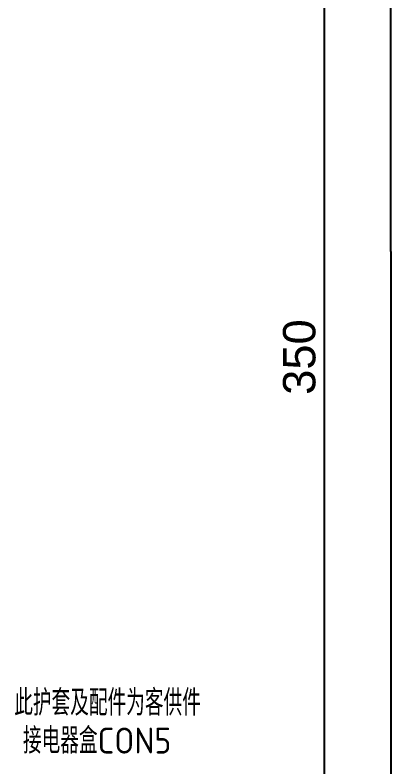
# Model space of a CAD drawing. Header units: millimetres. Extents: x 62 to 1873, y 998 to 1938.
# Drawn here: x 303.6 to 332.6, y 1499.6 to 1557.6 of the extents above; entities that cross this region are included whole.
import ezdxf

# ---------------------------------------------------------------- set-up
doc = ezdxf.new("R2010")
doc.units = ezdxf.units.MM
doc.layers.add('AM60', color=3, linetype='Continuous', lineweight=25)
doc.styles.get("Standard").update_dxf_attribs({"font": 'arial.ttf'})
doc.dimstyles.new('ISO-25', dxfattribs={"dimtxt": 2.5, "dimasz": 2.5, "dimexe": 1.25, "dimexo": 0.625, "dimtad": 1, "dimtxsty": 'Standard', "dimcen": 2.5, "dimadec": 0, "dimazin": 0, "dimtfac": 1, "dimtmove": 0, "dimatfit": 3, "dimfxl": 1, "dimarcsym": 0})

# ---------------------------------------------------------------- blocks, each defined once
blk = doc.blocks.new('*D43')
at = {"color": 0, "lineweight": -2, "transparency": 16777216}
for p, q in [((331.94, 1594.474), (326.161, 1594.475)), ((327.411, 1591.975), (327.402, 1470.521)), ((331.93, 1468.02), (326.151, 1468.021))]:
    blk.add_line(p, q, dxfattribs=at)
at = {"color": 0, "transparency": 16777216}
for points in [[(326.995, 1591.975), (327.828, 1591.975), (327.411, 1594.475)], [(326.985, 1470.521), (327.818, 1470.521), (327.401, 1468.021)]]:
    blk.add_solid(points, dxfattribs=at)
at = {"layer": 'Defpoints', "color": 0, "transparency": 16777216}
for p in [(332.565, 1594.474), (327.401, 1468.021), (332.555, 1468.02)]:
    blk.add_point(p, dxfattribs=at)
at = {"color": 3, "transparency": 16777216, "insert": (325.504, 1531.248), "char_height": 2.5, "width": 7.62732, "attachment_point": 5, "rotation": 89.99546}
blk.add_mtext('350', dxfattribs=at)

msp = doc.modelspace()

# ---------------------------------------------------------------- linework, layer by layer
for q in [(332.565, 1752.089), (332.555, 1480.011)]:
    msp.add_line((332.565, 1539.397), q)

# ---------------------------------------------------------------- texts
at = {"layer": 'AM60', "char_height": 2, "attachment_point": 1}
for s, insert in [('{\\Fisocp,gbcbig|c134;\\C3;此护套及配件为客供件}', (303.503, 1505.583)), ('{\\Fisocp,gbcbig|c134;\\C3;接电器盒CON5}', (304.174, 1502.658))]:
    msp.add_mtext_dynamic_manual_height_columns(s, width=36.31, gutter_width=12.5, heights=[0], dxfattribs=dict(at, insert=insert))

# ---------------------------------------------------------------- dimensions: what is measured, and where the dimension line sits
at = {"color": 1}
dim = msp.add_aligned_dim(p1=(332.565, 1594.474), p2=(332.555, 1468.02), distance=-5.154, text='350', dimstyle='ISO-25', override={"dimclrt": 3}, dxfattribs=at)
dim.commit()
dim.dimension.update_dxf_attribs({"geometry": '*D43', "text_midpoint": (325.504, 1531.248)})

doc.saveas('drawing.dxf')
